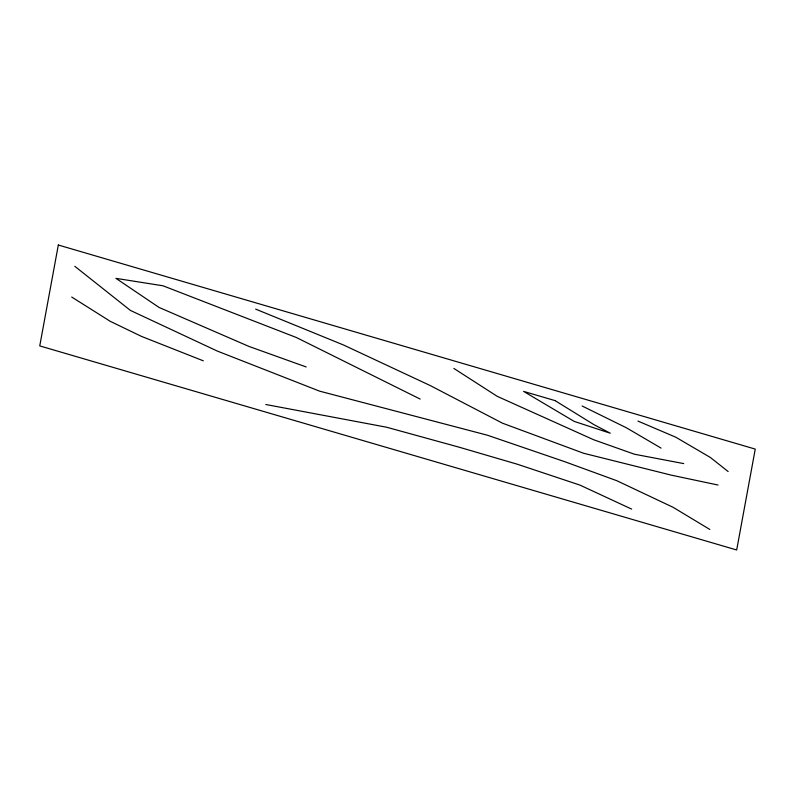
<?xml version="1.0" encoding="UTF-8"?>
<svg xmlns="http://www.w3.org/2000/svg" width="795" height="795" viewBox="0 0 795 795"><rect width="100%" height="100%" fill="white"/><g stroke="black" fill="none" stroke-linecap="round" stroke-linejoin="round"><path stroke-width="1.19" d="M683.72 463.594L634.44 454.223L593.746 439.774L497.183 396.308L453.856 368.433M265.818 404.506L386.599 427.223L459.421 447.277L517.495 464.28L579.972 485.109L631.667 509.108M718.034 485.029L671.387 475.172L583.61 453.259L502.44 423.169L430.294 385.585L343.41 344.951L255.652 309.126M306.204 366.972L248.795 346.362L159.05 307.427L115.941 278.349L163.025 285.803L296.336 337.497L420.167 399.07M203.321 360.831L141.51 336.404L110.346 321.379L71.699 297.032M637.988 421.092L675.82 437.23L710.352 457.463L728.16 471.544M582.109 405.987L626.539 427.859L661.072 448.102M709.846 529.47L673.127 507.319L616.811 480.707L564.241 461.517L487.464 435.233L319.61 391.15L217.323 351.072L130.44 310.438L74.809 266.305M58.323 245.019L39.75 345.904L736.677 549.981L755.25 449.096L58.323 245.019M555.049 400.601L523.587 391.388L574.179 421.39L610.252 433.215L593.974 424.659L555.049 400.601"/></g></svg>
